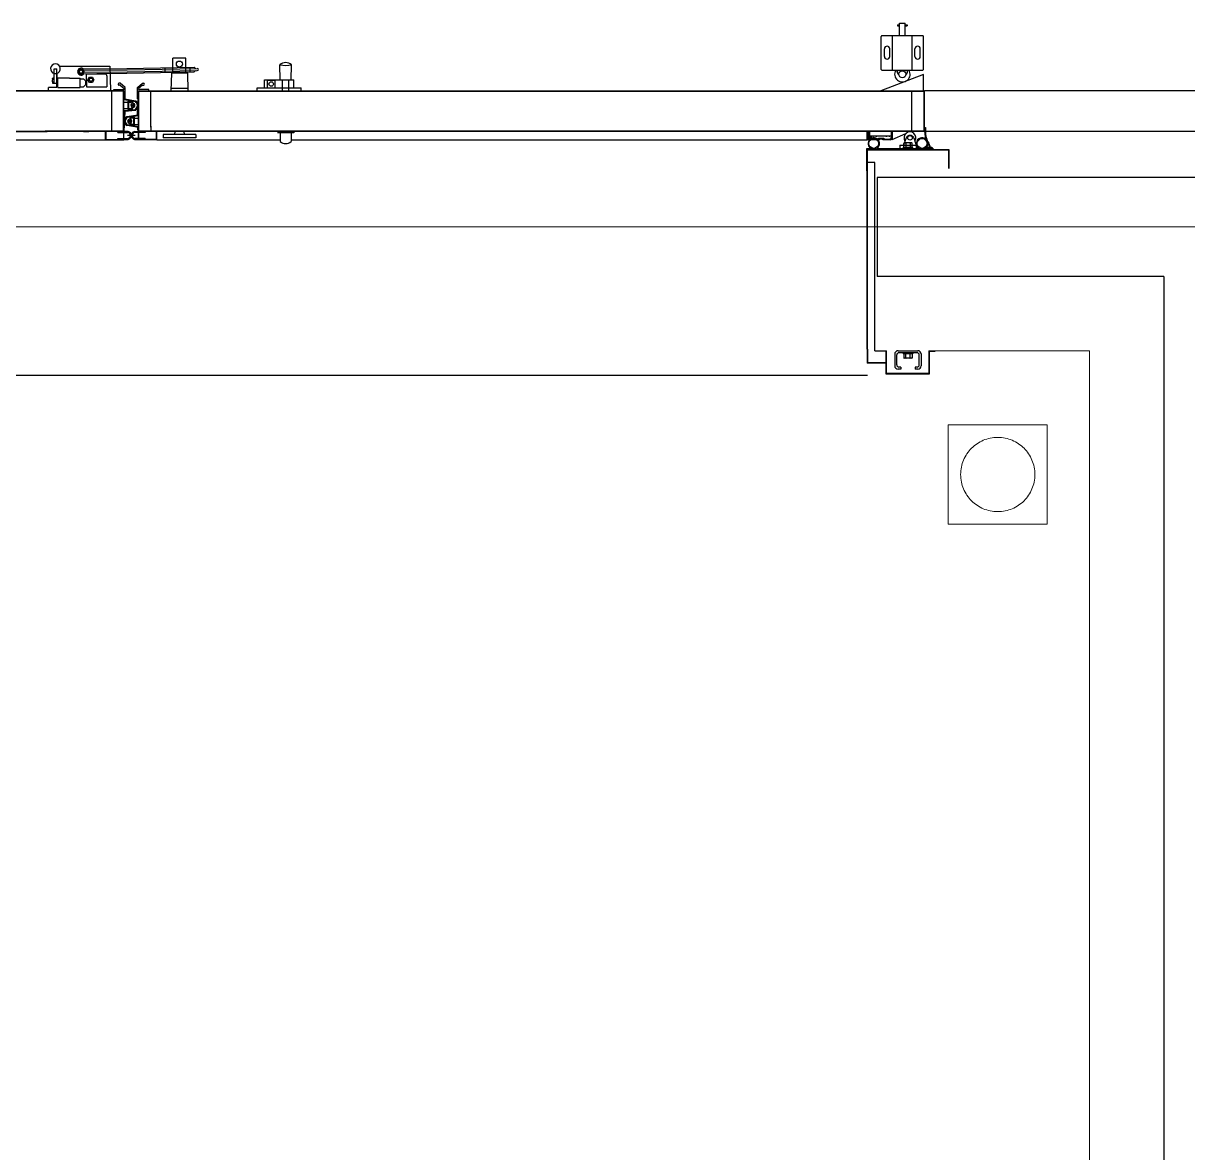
# Model space of a CAD drawing. Header units: millimetres. Extents: x 8456 to 190005487, y 619 to 455456909.
# Drawn here: x 211231.4 to 211593.6, y 156456.6 to 156807.8 of the extents above; entities that cross this region are included whole.
import ezdxf

# ---------------------------------------------------------------- set-up
doc = ezdxf.new("R2010")
doc.units = ezdxf.units.MM
doc.header["$LTSCALE"] = 400
doc.header["$MEASUREMENT"] = 0
for name, pattern in [('XR-평면도$0$CEN', [62, 60, -1, 0, -1]), ('XR-평면도$0$DIVIDE', [1.25, 0.5, -0.25, 0, -0.25, 0, -0.25]), ('XR-평면도$0$HID', [2, 1.1, -0.9])]:
    doc.linetypes.add(name, pattern=pattern)
doc.layers.get('0').update_dxf_attribs({"linetype": 'CONTINUOUS'})
for name, color, linetype, lineweight in [('XR-평면도$0$A-CNTL', 1, 'XR-평면도$0$CEN', 15), ('XR-평면도$0$A-DWXM-DOOR', 4, 'CONTINUOUS', 25), ('XR-평면도$0$A-FFXM-FURN1', 8, 'XR-평면도$0$HID', 18), ('XR-평면도$0$A-WAXM-BLOC', 3, 'CONTINUOUS', 25), ('XR-평면도$0$A-XXXX-INSL2', 8, 'CONTINUOUS', 18)]:
    doc.layers.add(name, color=color, linetype=linetype, lineweight=lineweight)

# ---------------------------------------------------------------- blocks, each defined once
blk = doc.blocks.new('A$C2DB436D3')
at = {"layer": 'XR-평면도$0$A-CNTL', "color": 8}
blk.add_line((27635.54, 18577.55, 2515.73), (28603.54, 18577.55, 2515.73), dxfattribs=at)
at = {"layer": 'XR-평면도$0$A-DWXM-DOOR', "color": 8}
for p, q in [((28464.11, 18662.56, 2515.73), (28464.11, 18667.99, 2515.73)), ((28464.11, 18667.99, 2515.73), (28466.65, 18667.99, 2515.73)), ((28466.65, 18662.56, 2515.73), (28466.65, 18667.99, 2515.73)), ((28456.32, 18662.56, 2515.73), (28474.44, 18662.56, 2515.73)), ((28461.03, 18648.76, 2515.73), (28461.03, 18662.56, 2515.73)), ((28463.21, 18667.39, 2515.73), (28464.11, 18667.39, 2515.73)), ((28463.21, 18667.39, 2515.73), (28463.21, 18666.84, 2515.73)), ((28463.21, 18666.84, 2515.73), (28464.11, 18666.84, 2515.73)), ((28466.65, 18667.39, 2515.73), (28467.55, 18667.39, 2515.73)), ((28466.65, 18666.84, 2515.73), (28467.55, 18666.84, 2515.73)), ((28467.55, 18667.39, 2515.73), (28467.55, 18666.84, 2515.73)), ((28469.73, 18648.76, 2515.73), (28469.73, 18662.56, 2515.73)), ((28455.96, 18648.76, 2515.73), (28455.96, 18662.2, 2515.73)), ((28474.8, 18648.76, 2515.73), (28474.8, 18662.2, 2515.73)), ((28141.24, 18646.17, 2515.73), (28141.24, 18652.51, 2515.73)), ((28147.04, 18652.51, 2515.73), (28141.24, 18652.51, 2515.73)), ((28147.04, 18646.17, 2515.73), (28147.04, 18652.51, 2515.73)), ((28457.41, 18653.23, 2515.73), (28457.41, 18656.67, 2515.73)), ((28459.76, 18653.23, 2515.73), (28459.76, 18656.67, 2515.73)), ((28470.99, 18653.23, 2515.73), (28470.99, 18656.67, 2515.73)), ((28473.35, 18653.23, 2515.73), (28473.35, 18656.67, 2515.73)), ((28088.53, 18647.8, 2515.73), (28089.62, 18647.8, 2515.73)), ((28088.53, 18645.62, 2515.73), (28088.53, 18647.8, 2515.73)), ((28089.62, 18639.47, 2515.73), (28089.62, 18647.8, 2515.73)), ((28090.96, 18648.89, 2515.73), (28113.17, 18648.89, 2515.73)), ((28113.2, 18647.84, 2515.73), (28101.56, 18647.62, 2515.73)), ((28113.22, 18647.19, 2515.73), (28101.56, 18646.98, 2515.73)), ((28113.17, 18648.89, 2515.73), (28113.53, 18638.02, 2515.73)), ((28113.2, 18647.84, 2515.73), (28150.75, 18648.56, 2515.73)), ((28113.22, 18647.19, 2515.73), (28152.11, 18647.92, 2515.73)), ((28113.25, 18646.29, 2515.73), (28152.11, 18647.02, 2515.73)), ((28137.8, 18646.13, 2515.73), (28137.8, 18648.31, 2515.73)), ((28148.94, 18646.38, 2515.73), (28148.94, 18648.56, 2515.73)), ((28150.75, 18648.56, 2515.73), (28151.3, 18647.92, 2515.73)), ((28151.3, 18647.02, 2515.73), (28150.75, 18646.38, 2515.73)), ((28188.93, 18642.91, 2515.73), (28188.75, 18649.61, 2515.73)), ((28193.83, 18642.91, 2515.73), (28194.01, 18649.61, 2515.73)), ((28455.96, 18647.53, 2515.73), (28455.96, 18648.76, 2515.73)), ((28456.32, 18647.16, 2515.73), (28474.44, 18647.16, 2515.73)), ((28461.03, 18647.16, 2515.73), (28461.03, 18648.76, 2515.73)), ((28463.12, 18646.49, 2515.73), (28463.12, 18647.16, 2515.73)), ((28467.64, 18646.49, 2515.73), (28467.64, 18647.16, 2515.73)), ((28469.73, 18647.16, 2515.73), (28469.73, 18648.76, 2515.73)), ((28474.8, 18647.53, 2515.73), (28474.8, 18648.76, 2515.73)), ((28087.81, 18643.27, 2515.73), (28087.81, 18643.45, 2515.73)), ((28087.81, 18643.27, 2515.73), (28087.81, 18642.91, 2515.73)), ((28087.81, 18642, 2515.73), (28087.81, 18642.91, 2515.73)), ((28087.81, 18642, 2515.73), (28087.81, 18641.64, 2515.73)), ((28088.53, 18643.63, 2515.73), (28087.99, 18643.63, 2515.73)), ((28088.53, 18643.09, 2515.73), (28087.99, 18643.09, 2515.73)), ((28088.53, 18641.82, 2515.73), (28087.99, 18641.82, 2515.73)), ((28089.62, 18645.62, 2515.73), (28088.53, 18645.62, 2515.73)), ((28088.53, 18641.28, 2515.73), (28088.53, 18645.62, 2515.73)), ((28089.74, 18645.73, 2515.73), (28089.62, 18639.47, 2515.73)), ((28090.09, 18639.47, 2515.73), (28090.09, 18643.63, 2515.73)), ((28095.24, 18643.63, 2515.73), (28090.09, 18643.63, 2515.73)), ((28095.24, 18643.63, 2515.73), (28100.05, 18643.63, 2515.73)), ((28100.05, 18639.47, 2515.73), (28100.05, 18643.63, 2515.73)), ((28100.05, 18643.36, 2515.73), (28101.5, 18643.36, 2515.73)), ((28101.5, 18643.36, 2515.73), (28102.59, 18642.27, 2515.73)), ((28113.25, 18646.29, 2515.73), (28101.56, 18646.07, 2515.73)), ((28113.27, 18645.67, 2515.73), (28101.56, 18645.44, 2515.73)), ((28102.59, 18640.82, 2515.73), (28102.59, 18642.27, 2515.73)), ((28102.83, 18645.19, 2515.73), (28102.83, 18645.5, 2515.73)), ((28102.83, 18645.5, 2515.73), (28110.99, 18645.5, 2515.73)), ((28102.83, 18642.94, 2515.73), (28102.83, 18645.19, 2515.73)), ((28102.83, 18642.94, 2515.73), (28102.83, 18639.82, 2515.73)), ((28103.48, 18642.91, 2515.73), (28104.16, 18644.08, 2515.73)), ((28104.16, 18641.73, 2515.73), (28103.48, 18642.91, 2515.73)), ((28104.16, 18644.08, 2515.73), (28105.51, 18644.08, 2515.73)), ((28105.51, 18641.73, 2515.73), (28104.16, 18641.73, 2515.73)), ((28105.51, 18644.08, 2515.73), (28106.19, 18642.91, 2515.73)), ((28106.19, 18642.91, 2515.73), (28105.51, 18641.73, 2515.73)), ((28111.89, 18644.59, 2515.73), (28111.89, 18639.82, 2515.73)), ((28113.27, 18645.67, 2515.73), (28150.75, 18646.38, 2515.73)), ((28140.61, 18645.81, 2515.73), (28140.34, 18638.02, 2515.73)), ((28141.24, 18646.17, 2515.73), (28140.61, 18645.81, 2515.73)), ((28147.67, 18645.81, 2515.73), (28140.61, 18645.81, 2515.73)), ((28147.04, 18646.17, 2515.73), (28141.24, 18646.17, 2515.73)), ((28147.04, 18646.17, 2515.73), (28147.67, 18645.81, 2515.73)), ((28147.67, 18645.81, 2515.73), (28147.94, 18638.02, 2515.73)), ((28181.96, 18639.29, 2515.73), (28181.96, 18642.91, 2515.73)), ((28181.96, 18642.91, 2515.73), (28195, 18642.91, 2515.73)), ((28183.23, 18642.73, 2515.73), (28186.67, 18642.73, 2515.73)), ((28183.23, 18639.29, 2515.73), (28183.23, 18642.73, 2515.73)), ((28186.67, 18639.29, 2515.73), (28186.67, 18642.73, 2515.73)), ((28190.02, 18637.87, 2515.73), (28190.02, 18642.91, 2515.73)), ((28192.74, 18637.87, 2515.73), (28192.74, 18642.91, 2515.73)), ((28195, 18639.29, 2515.73), (28195, 18642.91, 2515.73)), ((28474.7, 18645.26, 2515.73), (28455.86, 18638.02, 2515.73)), ((28474.7, 18638.02, 2515.73), (28474.7, 18645.26, 2515.73)), ((28119.51, 18638.02, 2515.73), (27763.84, 18638.02, 2515.73)), ((28119.36, 18637.87, 2515.73), (27763.84, 18637.87, 2515.73)), ((28089.62, 18639.47, 2515.73), (28086, 18639.47, 2515.73)), ((28086, 18638.02, 2515.73), (28086, 18639.47, 2515.73)), ((28087.81, 18641.64, 2515.73), (28087.81, 18641.46, 2515.73)), ((28088.53, 18641.28, 2515.73), (28087.99, 18641.28, 2515.73)), ((28089.62, 18641.28, 2515.73), (28088.53, 18641.28, 2515.73)), ((28090.09, 18639.47, 2515.73), (28100.05, 18639.47, 2515.73)), ((28100.05, 18639.74, 2515.73), (28101.5, 18639.74, 2515.73)), ((28102.59, 18640.82, 2515.73), (28101.5, 18639.74, 2515.73)), ((28102.83, 18639.82, 2515.73), (28111.89, 18639.82, 2515.73)), ((28113.53, 18638.56, 2515.73), (28113.53, 18638.02, 2515.73)), ((28114.07, 18634.09, 2515.73), (28114.07, 18637.87, 2515.73)), ((28114.98, 18638.56, 2515.73), (28119.33, 18638.56, 2515.73)), ((28114.98, 18638.02, 2515.73), (28114.98, 18638.56, 2515.73)), ((28119.51, 18638.02, 2515.73), (28114.98, 18638.02, 2515.73)), ((28117.76, 18640.52, 2515.73), (28117.22, 18640.56, 2515.73)), ((28117.83, 18641.33, 2515.73), (28117.29, 18641.38, 2515.73)), ((28117.76, 18640.52, 2515.73), (28119.56, 18639, 2515.73)), ((28120.05, 18639.47, 2515.73), (28117.83, 18641.33, 2515.73)), ((28119.36, 18634.09, 2515.73), (28119.36, 18637.87, 2515.73)), ((28119.51, 18634.39, 2515.73), (28119.51, 18638.02, 2515.73)), ((28119.51, 18634.09, 2515.73), (28119.51, 18638.02, 2515.73)), ((28120.05, 18634.39, 2515.73), (28120.05, 18639.47, 2515.73)), ((28125.48, 18639.47, 2515.73), (28127.7, 18641.33, 2515.73)), ((28125.48, 18634.39, 2515.73), (28125.48, 18639.47, 2515.73)), ((28127.77, 18640.52, 2515.73), (28125.97, 18639, 2515.73)), ((28126.03, 18638.02, 2515.73), (28475.24, 18638.02, 2515.73)), ((28126.03, 18634.39, 2515.73), (28126.03, 18638.02, 2515.73)), ((28126.03, 18638.02, 2515.73), (28130.56, 18638.02, 2515.73)), ((28126.03, 18621.81, 2515.73), (28126.03, 18638.02, 2515.73)), ((28126.17, 18637.87, 2515.73), (28475.24, 18637.87, 2515.73)), ((28126.17, 18620.05, 2515.73), (28126.17, 18637.87, 2515.73)), ((28130.56, 18638.56, 2515.73), (28126.21, 18638.56, 2515.73)), ((28127.7, 18641.33, 2515.73), (28128.25, 18641.38, 2515.73)), ((28127.77, 18640.52, 2515.73), (28128.32, 18640.56, 2515.73)), ((28130.56, 18638.02, 2515.73), (28130.56, 18638.56, 2515.73)), ((28131.46, 18621.81, 2515.73), (28131.46, 18637.87, 2515.73)), ((28147.91, 18639.1, 2515.73), (28140.37, 18639.1, 2515.73)), ((28178.7, 18638.02, 2515.73), (28178.7, 18639.29, 2515.73)), ((28178.7, 18639.29, 2515.73), (28198.26, 18639.29, 2515.73)), ((28198.26, 18638.02, 2515.73), (28198.26, 18639.29, 2515.73)), ((28253.25, 18637.87, 2515.73), (28253.25, 18637.7, 2515.73)), ((28469.66, 18620.05, 2515.73), (28469.66, 18637.87, 2515.73)), ((28475.09, 18620.05, 2515.73), (28475.09, 18638.02, 2515.73)), ((28475.24, 18619.9, 2515.73), (28475.24, 18638.02, 2515.73)), ((28651.29, 18638.02, 2515.73), (28475.24, 18638.02, 2515.73)), ((28114.07, 18629.23, 2515.73), (28114.07, 18634.09, 2515.73)), ((28119.36, 18629.23, 2515.73), (28119.36, 18634.09, 2515.73)), ((28119.51, 18634.29, 2515.73), (28119.51, 18635.55, 2515.73)), ((28119.51, 18634.27, 2515.73), (28119.51, 18635.54, 2515.73)), ((28120.05, 18634.39, 2515.73), (28119.51, 18634.39, 2515.73)), ((28119.51, 18634.27, 2515.73), (28119.51, 18634.09, 2515.73)), ((28119.51, 18634.09, 2515.73), (28124.57, 18633.22, 2515.73)), ((28119.51, 18629.23, 2515.73), (28119.51, 18634.09, 2515.73)), ((28119.51, 18632.93, 2515.73), (28121.32, 18632.93, 2515.73)), ((28119.87, 18634.39, 2515.73), (28124.65, 18633.58, 2515.73)), ((28121.32, 18633.39, 2515.73), (28122.59, 18633.39, 2515.73)), ((28121.32, 18629.76, 2515.73), (28121.32, 18633.39, 2515.73)), ((28121.32, 18630.22, 2515.73), (28121.32, 18632.93, 2515.73)), ((28121.68, 18629.76, 2515.73), (28121.68, 18633.39, 2515.73)), ((28121.68, 18633.02, 2515.73), (28122.59, 18633.02, 2515.73)), ((28123.13, 18632.41, 2515.73), (28123.13, 18632.48, 2515.73)), ((28124.65, 18633.58, 2515.73), (28124.74, 18633.55, 2515.73)), ((28125.46, 18627.12, 2515.73), (28125.88, 18634.39, 2515.73)), ((28125.48, 18634.39, 2515.73), (28126.03, 18634.39, 2515.73)), ((28125.66, 18628.1, 2515.73), (28126.03, 18634.39, 2515.73)), ((28126.03, 18634.29, 2515.73), (28126.03, 18635.55, 2515.73)), ((28126.03, 18634.27, 2515.73), (28126.03, 18635.54, 2515.73)), ((28114.07, 18620.05, 2515.73), (28114.07, 18629.23, 2515.73)), ((28119.36, 18619.9, 2515.73), (28119.36, 18629.23, 2515.73)), ((28119.51, 18630.22, 2515.73), (28121.32, 18630.22, 2515.73)), ((28119.51, 18629.23, 2515.73), (28124.58, 18629.77, 2515.73)), ((28119.51, 18619.9, 2515.73), (28119.51, 18629.23, 2515.73)), ((28119.51, 18629.04, 2515.73), (28119.51, 18629.23, 2515.73)), ((28119.51, 18629.04, 2515.73), (28119.51, 18628.91, 2515.73)), ((28119.51, 18619.9, 2515.73), (28119.87, 18628.92, 2515.73)), ((28119.51, 18628.91, 2515.73), (28119.87, 18628.91, 2515.73)), ((28119.65, 18619.9, 2515.73), (28120.01, 18628.92, 2515.73)), ((28119.87, 18628.92, 2515.73), (28124.64, 18629.42, 2515.73)), ((28119.87, 18628.92, 2515.73), (28120.01, 18628.92, 2515.73)), ((28119.87, 18628.91, 2515.73), (28119.87, 18628.92, 2515.73)), ((28120.89, 18626.47, 2515.73), (28120.79, 18626.44, 2515.73)), ((28125.66, 18627.15, 2515.73), (28120.89, 18626.47, 2515.73)), ((28126.03, 18626.85, 2515.73), (28120.96, 18626.11, 2515.73)), ((28121.32, 18629.76, 2515.73), (28122.59, 18629.76, 2515.73)), ((28121.68, 18630.13, 2515.73), (28122.59, 18630.13, 2515.73)), ((28124.22, 18626.28, 2515.73), (28122.95, 18626.28, 2515.73)), ((28123.13, 18630.67, 2515.73), (28123.13, 18630.75, 2515.73)), ((28123.85, 18622.66, 2515.73), (28123.85, 18626.28, 2515.73)), ((28124.22, 18622.66, 2515.73), (28124.22, 18626.28, 2515.73)), ((28124.64, 18629.42, 2515.73), (28124.74, 18629.45, 2515.73)), ((28126.03, 18628.29, 2515.73), (28125.66, 18628.29, 2515.73)), ((28125.66, 18628.29, 2515.73), (28125.66, 18627.15, 2515.73)), ((28126.03, 18627.98, 2515.73), (28126.03, 18629.25, 2515.73)), ((28126.03, 18627.98, 2515.73), (28126.03, 18627.8, 2515.73)), ((28126.03, 18627.8, 2515.73), (28126.03, 18627.62, 2515.73)), ((28120.89, 18622.56, 2515.73), (28120.8, 18622.59, 2515.73)), ((28126.03, 18621.65, 2515.73), (28120.89, 18622.56, 2515.73)), ((28126.03, 18622.02, 2515.73), (28120.96, 18622.91, 2515.73)), ((28122.05, 18624.76, 2515.73), (28121.75, 18624.46, 2515.73)), ((28121.75, 18624.44, 2515.73), (28122.02, 18624.18, 2515.73)), ((28121.78, 18624.58, 2515.73), (28122.16, 18624.2, 2515.73)), ((28122.18, 18624.72, 2515.73), (28121.79, 18624.33, 2515.73)), ((28121.84, 18624.68, 2515.73), (28122.25, 18624.27, 2515.73)), ((28122.27, 18624.65, 2515.73), (28121.86, 18624.24, 2515.73)), ((28121.94, 18624.74, 2515.73), (28122.31, 18624.36, 2515.73)), ((28122.32, 18624.54, 2515.73), (28121.97, 18624.19, 2515.73)), ((28122.08, 18624.75, 2515.73), (28122.33, 18624.51, 2515.73)), ((28122.32, 18624.38, 2515.73), (28122.13, 18624.19, 2515.73)), ((28122.4, 18625.3, 2515.73), (28122.4, 18625.37, 2515.73)), ((28122.4, 18623.56, 2515.73), (28122.4, 18623.64, 2515.73)), ((28123.85, 18625.92, 2515.73), (28122.95, 18625.92, 2515.73)), ((28123.85, 18623.02, 2515.73), (28122.95, 18623.02, 2515.73)), ((28124.22, 18622.66, 2515.73), (28122.95, 18622.66, 2515.73)), ((28124.22, 18625.83, 2515.73), (28126.03, 18625.83, 2515.73)), ((28124.22, 18623.11, 2515.73), (28126.03, 18623.11, 2515.73)), ((28125.56, 18621.73, 2515.73), (28125.88, 18619.9, 2515.73)), ((28125.66, 18620.57, 2515.73), (28125.66, 18621.72, 2515.73)), ((28125.67, 18621.71, 2515.73), (28126.03, 18619.9, 2515.73)), ((28126.03, 18623.11, 2515.73), (28126.03, 18625.83, 2515.73)), ((28126.03, 18622.79, 2515.73), (28126.03, 18622.97, 2515.73)), ((28126.03, 18622.79, 2515.73), (28126.03, 18621.53, 2515.73)), ((28126.03, 18622.29, 2515.73), (28126.03, 18619.9, 2515.73)), ((28131.46, 18622.29, 2515.73), (28131.46, 18620.05, 2515.73)), ((28475.25, 18621.72, 2515.73), (28475.26, 18619.9, 2515.73)), ((28475.25, 18621.72, 2515.73), (28475.59, 18621.72, 2515.73)), ((28475.59, 18621.72, 2515.73), (28475.59, 18619.9, 2515.73)), ((27763.84, 18619.9, 2515.73), (28085.34, 18619.9, 2515.73)), ((27763.98, 18620.05, 2515.73), (28085.34, 18620.05, 2515.73)), ((28047.54, 18616.27, 2515.73), (28111.36, 18616.28, 2515.73)), ((28101.49, 18620.05, 2515.73), (28084.57, 18620.05, 2515.73)), ((28101.49, 18619.9, 2515.73), (28084.57, 18619.9, 2515.73)), ((28102.27, 18620.05, 2515.73), (28085.34, 18620.05, 2515.73)), ((28102.27, 18619.9, 2515.73), (28085.34, 18619.9, 2515.73)), ((28119.36, 18620.05, 2515.73), (28101.49, 18620.05, 2515.73)), ((28101.49, 18619.9, 2515.73), (28103.16, 18619.9, 2515.73)), ((28102.27, 18619.9, 2515.73), (28103.93, 18619.9, 2515.73)), ((28121.39, 18619.9, 2515.73), (28103.16, 18619.9, 2515.73)), ((28111.36, 18616.28, 2515.73), (28111.36, 18619.9, 2515.73)), ((28111.36, 18616.28, 2515.73), (28119.51, 18616.28, 2515.73)), ((28111.5, 18619.9, 2515.73), (28111.5, 18616.43, 2515.73)), ((28116.79, 18619.9, 2515.73), (28111.5, 18619.9, 2515.73)), ((28111.5, 18619.9, 2515.73), (28111.5, 18616.43, 2515.73)), ((28116.79, 18619.9, 2515.73), (28111.5, 18619.9, 2515.73)), ((28111.5, 18616.43, 2515.73), (28111.5, 18619.9, 2515.73)), ((28111.5, 18616.43, 2515.73), (28116.79, 18616.43, 2515.73)), ((28111.5, 18616.43, 2515.73), (28116.79, 18616.43, 2515.73)), ((28111.5, 18616.43, 2515.73), (28119.51, 18616.43, 2515.73)), ((28114.07, 18620.12, 2515.73), (28114.14, 18620.05, 2515.73)), ((28116.79, 18619.54, 2515.73), (28116.79, 18619.9, 2515.73)), ((28116.79, 18619.54, 2515.73), (28116.79, 18619.9, 2515.73)), ((28119.51, 18619.54, 2515.73), (28116.79, 18619.54, 2515.73)), ((28118.55, 18619.54, 2515.73), (28116.79, 18619.54, 2515.73)), ((28116.79, 18619.54, 2515.73), (28121.03, 18619.54, 2515.73)), ((28116.79, 18616.79, 2515.73), (28119.51, 18616.79, 2515.73)), ((28116.79, 18616.43, 2515.73), (28116.79, 18616.79, 2515.73)), ((28116.79, 18616.79, 2515.73), (28118.55, 18616.79, 2515.73)), ((28116.79, 18616.43, 2515.73), (28116.79, 18616.79, 2515.73)), ((28116.79, 18616.79, 2515.73), (28121.03, 18616.79, 2515.73)), ((28117.69, 18619.9, 2515.73), (28119.36, 18619.9, 2515.73)), ((28118.55, 18616.43, 2515.73), (28119.08, 18616.43, 2515.73)), ((28119.08, 18616.43, 2515.73), (28121.39, 18616.43, 2515.73)), ((28119.51, 18616.79, 2515.73), (28119.51, 18619.54, 2515.73)), ((28119.51, 18616.79, 2515.73), (28119.51, 18619.54, 2515.73)), ((28119.51, 18616.79, 2515.73), (28119.51, 18619.54, 2515.73)), ((28119.51, 18616.43, 2515.73), (28119.51, 18616.28, 2515.73)), ((28124.51, 18618.17, 2515.73), (28121.03, 18618.17, 2515.73)), ((28124.14, 18619.9, 2515.73), (28126.03, 18619.9, 2515.73)), ((28124.14, 18619.9, 2515.73), (28126.03, 18619.9, 2515.73)), ((28124.14, 18616.43, 2515.73), (28126.17, 18616.43, 2515.73)), ((28128.89, 18619.54, 2515.73), (28124.51, 18619.54, 2515.73)), ((28128.89, 18616.79, 2515.73), (28124.51, 18616.79, 2515.73)), ((28126.03, 18620.57, 2515.73), (28125.66, 18620.57, 2515.73)), ((28475.24, 18619.9, 2515.73), (28126.03, 18619.9, 2515.73)), ((28126.03, 18619.54, 2515.73), (28126.03, 18616.79, 2515.73)), ((28128.89, 18619.54, 2515.73), (28126.03, 18619.54, 2515.73)), ((28126.03, 18616.79, 2515.73), (28126.03, 18619.54, 2515.73)), ((28126.03, 18616.79, 2515.73), (28128.89, 18616.79, 2515.73)), ((28134.03, 18616.43, 2515.73), (28126.03, 18616.43, 2515.73)), ((28126.03, 18616.43, 2515.73), (28126.03, 18616.28, 2515.73)), ((28134.18, 18616.28, 2515.73), (28126.03, 18616.28, 2515.73)), ((28475.09, 18620.05, 2515.73), (28126.17, 18620.05, 2515.73)), ((28127.84, 18619.9, 2515.73), (28126.17, 18619.9, 2515.73)), ((28132.08, 18616.43, 2515.73), (28128.02, 18616.43, 2515.73)), ((28132.16, 18619.9, 2515.73), (28128.24, 18619.9, 2515.73)), ((28128.89, 18619.9, 2515.73), (28128.89, 18619.54, 2515.73)), ((28134.03, 18619.9, 2515.73), (28128.89, 18619.9, 2515.73)), ((28128.89, 18619.54, 2515.73), (28128.89, 18619.9, 2515.73)), ((28128.89, 18616.79, 2515.73), (28128.89, 18616.43, 2515.73)), ((28128.89, 18616.43, 2515.73), (28128.89, 18616.79, 2515.73)), ((28128.89, 18616.43, 2515.73), (28134.03, 18616.43, 2515.73)), ((28134.03, 18616.43, 2515.73), (28134.03, 18619.9, 2515.73)), ((28134.03, 18616.43, 2515.73), (28134.03, 18619.9, 2515.73)), ((28134.18, 18616.28, 2515.73), (28134.18, 18619.9, 2515.73)), ((28134.18, 18616.28, 2515.73), (28188.93, 18616.27, 2515.73)), ((28136.9, 18618.64, 2515.73), (28136.9, 18617.19, 2515.73)), ((28151.39, 18618.64, 2515.73), (28136.9, 18618.64, 2515.73)), ((28151.39, 18617.19, 2515.73), (28136.9, 18617.19, 2515.73)), ((28142.15, 18619.9, 2515.73), (28141.97, 18618.64, 2515.73)), ((28146.13, 18619.9, 2515.73), (28146.31, 18618.64, 2515.73)), ((28151.39, 18618.64, 2515.73), (28151.39, 18617.19, 2515.73)), ((28195, 18619.36, 2515.73), (28187.76, 18619.36, 2515.73)), ((28188.93, 18619.36, 2515.73), (28188.93, 18615.47, 2515.73)), ((28193.83, 18619.36, 2515.73), (28193.83, 18615.47, 2515.73)), ((28193.83, 18616.27, 2515.73), (28449.68, 18616.24, 2515.73)), ((28195, 18620.05, 2515.73), (28195, 18619.36, 2515.73)), ((28449.68, 18616.19, 2515.73), (28449.68, 18619.86, 2515.73)), ((28449.68, 18619.86, 2515.73), (28450.71, 18619.86, 2515.73)), ((28450.9, 18616.19, 2515.73), (28449.68, 18616.19, 2515.73)), ((28450.43, 18619.5, 2515.73), (28449.99, 18619.5, 2515.73)), ((28449.99, 18619.5, 2515.73), (28449.99, 18616.55, 2515.73)), ((28449.99, 18616.55, 2515.73), (28450.43, 18616.55, 2515.73)), ((28450.03, 18616.59, 2515.73), (28450.03, 18619.49, 2515.73)), ((28450.03, 18619.49, 2515.73), (28450.39, 18619.49, 2515.73)), ((28450.39, 18616.59, 2515.73), (28450.03, 18616.59, 2515.73)), ((28450.39, 18619.49, 2515.73), (28450.39, 18618.59, 2515.73)), ((28451.12, 18617.68, 2515.73), (28450.39, 18617.68, 2515.73)), ((28450.39, 18617.68, 2515.73), (28450.39, 18616.59, 2515.73)), ((28450.43, 18619.3, 2515.73), (28450.43, 18619.5, 2515.73)), ((28450.71, 18619.3, 2515.73), (28450.43, 18619.3, 2515.73)), ((28450.49, 18617.24, 2515.73), (28450.43, 18616.55, 2515.73)), ((28450.49, 18617.24, 2515.73), (28450.85, 18617.24, 2515.73)), ((28450.71, 18619.86, 2515.73), (28450.71, 18619.3, 2515.73)), ((28450.85, 18617.24, 2515.73), (28450.9, 18616.55, 2515.73)), ((28450.9, 18616.19, 2515.73), (28450.9, 18616.55, 2515.73)), ((28450.93, 18618.04, 2515.73), (28450.93, 18619.9, 2515.73)), ((28450.93, 18618.05, 2515.73), (28460.53, 18618.05, 2515.73)), ((28450.93, 18618.04, 2515.73), (28451.48, 18618.04, 2515.73)), ((28451.12, 18616.23, 2515.73), (28451.12, 18617.68, 2515.73)), ((28455.1, 18616.23, 2515.73), (28451.12, 18616.23, 2515.73)), ((28451.48, 18618.04, 2515.73), (28451.48, 18616.59, 2515.73)), ((28451.48, 18616.59, 2515.73), (28454.74, 18616.59, 2515.73)), ((28454.74, 18616.96, 2515.73), (28457.09, 18616.96, 2515.73)), ((28454.74, 18616.59, 2515.73), (28454.74, 18616.96, 2515.73)), ((28456.73, 18616.59, 2515.73), (28455.1, 18616.59, 2515.73)), ((28455.1, 18616.59, 2515.73), (28455.1, 18616.23, 2515.73)), ((28456.73, 18616.23, 2515.73), (28456.73, 18616.59, 2515.73)), ((28459.99, 18616.23, 2515.73), (28456.73, 18616.23, 2515.73)), ((28457.09, 18616.96, 2515.73), (28457.09, 18616.59, 2515.73)), ((28457.09, 18616.59, 2515.73), (28459.63, 18616.59, 2515.73)), ((28460.53, 18617.5, 2515.73), (28460.53, 18619.9, 2515.73)), ((28460.9, 18619.9, 2515.73), (28460.9, 18617.14, 2515.73)), ((28460.9, 18616.42, 2515.73), (28466.92, 18618.98, 2515.73)), ((28460.9, 18617.14, 2515.73), (28460.9, 18616.42, 2515.73)), ((28467.02, 18617.1, 2515.73), (28465.93, 18613.85, 2515.73)), ((28470.46, 18617.1, 2515.73), (28471.55, 18613.85, 2515.73)), ((28651.29, 18619.9, 2515.73), (28475.61, 18619.9, 2515.73)), ((28449.54, 18612.41, 2515.73), (28451.29, 18612.41, 2515.73)), ((28449.54, 18611.81, 2515.73), (28449.54, 18612.41, 2515.73)), ((28449.54, 18602.44, 2515.73), (28449.54, 18611.81, 2515.73)), ((28449.68, 18611.81, 2515.73), (28449.68, 18612.26, 2515.73)), ((28449.68, 18612.26, 2515.73), (28451.5, 18612.26, 2515.73)), ((28449.68, 18612.21, 2515.73), (28457.11, 18612.21, 2515.73)), ((28449.68, 18612.15, 2515.73), (28457.11, 18612.15, 2515.73)), ((28449.68, 18612.1, 2515.73), (28457.11, 18612.1, 2515.73)), ((28449.68, 18612.04, 2515.73), (28457.11, 18612.04, 2515.73)), ((28449.68, 18611.99, 2515.73), (28457.11, 18611.99, 2515.73)), ((28449.68, 18611.93, 2515.73), (28457.11, 18611.93, 2515.73)), ((28449.68, 18611.88, 2515.73), (28457.11, 18611.88, 2515.73)), ((28449.68, 18611.83, 2515.73), (28457.11, 18611.83, 2515.73)), ((28449.68, 18523.24, 2515.73), (28449.68, 18611.81, 2515.73)), ((28457.11, 18611.81, 2515.73), (28449.68, 18611.81, 2515.73)), ((28486.2, 18611.81, 2515.73), (28449.68, 18611.81, 2515.73)), ((28449.83, 18523.24, 2515.73), (28449.83, 18611.66, 2515.73)), ((28486.06, 18611.66, 2515.73), (28449.83, 18611.66, 2515.73)), ((28451.29, 18612.41, 2515.73), (28451.29, 18612.26, 2515.73)), ((28453.85, 18612.26, 2515.73), (28457.11, 18612.26, 2515.73)), ((28453.88, 18612.26, 2515.73), (28472.94, 18612.26, 2515.73)), ((28454.4, 18612.41, 2515.73), (28472.4, 18612.41, 2515.73)), ((28454.4, 18612.41, 2515.73), (28454.4, 18612.26, 2515.73)), ((28457.11, 18612.26, 2515.73), (28457.11, 18611.81, 2515.73)), ((28464.3, 18613.85, 2515.73), (28471.55, 18613.85, 2515.73)), ((28464.3, 18613.85, 2515.73), (28464.3, 18612.41, 2515.73)), ((28465.71, 18612.41, 2515.73), (28465.71, 18612.68, 2515.73)), ((28470.06, 18612.59, 2515.73), (28465.71, 18612.59, 2515.73)), ((28469.87, 18612.86, 2515.73), (28465.89, 18612.86, 2515.73)), ((28465.98, 18612.86, 2515.73), (28465.98, 18614.67, 2515.73)), ((28469.6, 18614.85, 2515.73), (28466.16, 18614.85, 2515.73)), ((28466.89, 18614.67, 2515.73), (28466.89, 18612.86, 2515.73)), ((28468.88, 18614.67, 2515.73), (28468.88, 18612.86, 2515.73)), ((28476.36, 18612.27, 2515.73), (28469.72, 18612.26, 2515.73)), ((28472.98, 18612.26, 2515.73), (28469.72, 18612.26, 2515.73)), ((28469.72, 18612.26, 2515.73), (28469.72, 18611.81, 2515.73)), ((28476.37, 18612.22, 2515.73), (28469.72, 18612.2, 2515.73)), ((28476.37, 18612.16, 2515.73), (28469.72, 18612.15, 2515.73)), ((28476.37, 18612.11, 2515.73), (28469.72, 18612.1, 2515.73)), ((28476.37, 18612.05, 2515.73), (28469.72, 18612.04, 2515.73)), ((28476.37, 18612, 2515.73), (28469.72, 18611.99, 2515.73)), ((28476.37, 18611.95, 2515.73), (28469.72, 18611.93, 2515.73)), ((28476.37, 18611.89, 2515.73), (28469.72, 18611.88, 2515.73)), ((28477.14, 18611.84, 2515.73), (28469.72, 18611.82, 2515.73)), ((28469.78, 18612.86, 2515.73), (28469.78, 18614.67, 2515.73)), ((28470.06, 18612.41, 2515.73), (28470.06, 18612.68, 2515.73)), ((28471.55, 18613.85, 2515.73), (28471.55, 18612.41, 2515.73)), ((28472.4, 18612.41, 2515.73), (28472.4, 18612.26, 2515.73)), ((28477.14, 18612.26, 2515.73), (28475.33, 18612.26, 2515.73)), ((28476.49, 18612.84, 2515.73), (28475.47, 18612.27, 2515.73)), ((28476.36, 18612.27, 2515.73), (28475.47, 18612.27, 2515.73)), ((28477.14, 18612, 2515.73), (28476.36, 18612, 2515.73)), ((28477.14, 18611.94, 2515.73), (28476.36, 18611.95, 2515.73)), ((28477.14, 18611.89, 2515.73), (28476.36, 18611.89, 2515.73)), ((28477.69, 18612.27, 2515.73), (28476.36, 18612.27, 2515.73)), ((28477.69, 18612.27, 2515.73), (28476.36, 18612.27, 2515.73)), ((28477.14, 18612.22, 2515.73), (28476.36, 18612.22, 2515.73)), ((28477.14, 18612.16, 2515.73), (28476.36, 18612.16, 2515.73)), ((28477.14, 18612.11, 2515.73), (28476.36, 18612.11, 2515.73)), ((28477.14, 18612.05, 2515.73), (28476.36, 18612.05, 2515.73)), ((28477.53, 18612.84, 2515.73), (28476.49, 18612.84, 2515.73)), ((28477.14, 18612.26, 2515.73), (28477.14, 18611.81, 2515.73)), ((28477.8, 18611.8, 2515.73), (28478.09, 18611.94, 2515.73)), ((28478.47, 18612.84, 2515.73), (28477.86, 18612.84, 2515.73)), ((28478.58, 18612.27, 2515.73), (28478.02, 18612.27, 2515.73)), ((28478.58, 18612.27, 2515.73), (28478.02, 18612.27, 2515.73)), ((28478.47, 18612.84, 2515.73), (28479.15, 18611.82, 2515.73)), ((28478.58, 18612.27, 2515.73), (28478.58, 18611.81, 2515.73)), ((28486.06, 18603.51, 2515.73), (28486.06, 18611.66, 2515.73)), ((28486.2, 18603.51, 2515.73), (28486.2, 18611.81, 2515.73)), ((28453.09, 18606.23, 2515.73), (28449.83, 18606.23, 2515.73)), ((28453.09, 18522.55, 2515.73), (28453.09, 18606.23, 2515.73)), ((28449.54, 18602.44, 2515.73), (28449.68, 18602.44, 2515.73)), ((28453.09, 18522.55, 2515.73), (28453.09, 18603.51, 2515.73)), ((28449.68, 18523.24, 2515.73), (28449.68, 18516.97, 2515.73)), ((28449.83, 18523.24, 2515.73), (28449.83, 18517.12, 2515.73)), ((28453.09, 18522.55, 2515.73), (28458.4, 18522.55, 2515.73)), ((28455.51, 18522.37, 2515.73), (28455.51, 18522.55, 2515.73)), ((28458.22, 18522.37, 2515.73), (28455.51, 18522.37, 2515.73)), ((28457.98, 18522.37, 2515.73), (28457.98, 18517.12, 2515.73)), ((28458.12, 18522.37, 2515.73), (28458.12, 18516.97, 2515.73)), ((28458.22, 18512.17, 2515.73), (28458.22, 18522.37, 2515.73)), ((28458.4, 18512.17, 2515.73), (28458.4, 18522.55, 2515.73)), ((28462, 18521.1, 2515.73), (28462, 18515.85, 2515.73)), ((28462.9, 18516.21, 2515.73), (28462.9, 18520.74, 2515.73)), ((28463.44, 18522.55, 2515.73), (28472.32, 18522.55, 2515.73)), ((28471.96, 18521.65, 2515.73), (28463.81, 18521.65, 2515.73)), ((28465.71, 18521.65, 2515.73), (28465.71, 18521.37, 2515.73)), ((28470.06, 18521.47, 2515.73), (28465.71, 18521.47, 2515.73)), ((28469.87, 18521.19, 2515.73), (28465.89, 18521.19, 2515.73)), ((28465.98, 18521.19, 2515.73), (28465.98, 18519.38, 2515.73)), ((28469.6, 18519.2, 2515.73), (28466.16, 18519.2, 2515.73)), ((28466.89, 18519.38, 2515.73), (28466.89, 18521.19, 2515.73)), ((28468.88, 18519.38, 2515.73), (28468.88, 18521.19, 2515.73)), ((28469.78, 18521.19, 2515.73), (28469.78, 18519.38, 2515.73)), ((28470.06, 18521.65, 2515.73), (28470.06, 18521.37, 2515.73)), ((28472.86, 18516.21, 2515.73), (28472.86, 18520.74, 2515.73)), ((28473.77, 18521.1, 2515.73), (28473.77, 18515.85, 2515.73)), ((28477.12, 18522.55, 2515.73), (28477.12, 18512.17, 2515.73)), ((28477.12, 18522.55, 2515.73), (28480.02, 18522.55, 2515.73)), ((28477.3, 18522.37, 2515.73), (28480.02, 18522.37, 2515.73)), ((28477.3, 18522.37, 2515.73), (28477.3, 18512.17, 2515.73)), ((28480.02, 18522.55, 2515.73), (28480.02, 18522.37, 2515.73)), ((28458.12, 18516.97, 2515.73), (28449.68, 18516.97, 2515.73)), ((28457.98, 18517.12, 2515.73), (28449.83, 18517.12, 2515.73)), ((28477.12, 18512.36, 2515.73), (28458.4, 18512.36, 2515.73)), ((28464.71, 18514.4, 2515.73), (28463.44, 18514.4, 2515.73)), ((28464.71, 18515.31, 2515.73), (28463.81, 18515.31, 2515.73)), ((28464.71, 18515.31, 2515.73), (28464.71, 18514.4, 2515.73)), ((28471.96, 18515.31, 2515.73), (28471.05, 18515.31, 2515.73)), ((28471.05, 18515.31, 2515.73), (28471.05, 18514.4, 2515.73)), ((28472.32, 18514.4, 2515.73), (28471.05, 18514.4, 2515.73)), ((28477.3, 18512.17, 2515.73), (28458.22, 18512.17, 2515.73))]:
    blk.add_line(p, q, dxfattribs=at)
at = {"layer": 'XR-평면도$0$A-DWXM-DOOR', "color": 8, "linetype": 'XR-평면도$0$DIVIDE', "ltscale": 50}
blk.add_line((28449.83, 18511.55, 2515.73), (27789.39, 18511.55, 2515.73), dxfattribs=at)
at = {"layer": 'XR-평면도$0$A-DWXM-DOOR', "color": 8}
for centre, radius in [((28100.47, 18646.53, 2515.73), 1.18), ((28100.47, 18646.53, 2515.73), 0.725), ((28144.14, 18649.88, 2515.73), 1.36), ((28465.38, 18645.37, 2515.73), 1.54), ((28104.83, 18642.91, 2515.73), 0.732), ((28184.95, 18641.01, 2515.73), 0.996), ((28123.49, 18631.58, 2515.73), 0.543), ((28123.49, 18631.58, 2515.73), 0.29), ((28122.04, 18624.47, 2515.73), 0.543), ((28122.04, 18624.47, 2515.73), 0.29), ((28452.67, 18614.62, 2515.73), 2.17), ((28452.42, 18617.87, 2515.73), 0.181), ((28453.83, 18617.87, 2515.73), 0.181), ((28458.27, 18617.87, 2515.73), 0.181), ((28459.68, 18617.87, 2515.73), 0.181), ((28468.76, 18617.11, 2515.73), 0.996), ((28474.16, 18614.62, 2515.73), 2.17)]:
    blk.add_circle(centre, radius, dxfattribs=at)
for centre, radius, start, end in [((28456.32, 18662.2, 2515.73), 0.362, 90, 180), ((28474.44, 18662.2, 2515.73), 0.362, 0, 90), ((28458.59, 18656.67, 2515.73), 1.18, 0, 180), ((28472.17, 18656.67, 2515.73), 1.18, 0, 180), ((28458.59, 18653.23, 2515.73), 1.18, 180, 0), ((28472.17, 18653.23, 2515.73), 1.18, 180, 0), ((28089.08, 18647.8, 2515.73), 2.17, 284.4775, 255.5225), ((28100.47, 18646.53, 2515.73), 1.54, 44.9003, 315.0997), ((28152.11, 18647.47, 2515.73), 0.453, 270, 90), ((28191.38, 18646.25, 2515.73), 4.26, 51.9488, 128.0512), ((28191.38, 18660.05, 2515.73), 10.77, 255.8934, 284.1254), ((28456.32, 18647.53, 2515.73), 0.362, 180, 270), ((28465.38, 18645.37, 2515.73), 3.44, 148.6378, 31.3622), ((28465.43, 18646.7, 2515.73), 2.32, 174.8057, 228.8504), ((28465.33, 18646.7, 2515.73), 2.32, 311.1496, 5.1943), ((28474.44, 18647.53, 2515.73), 0.362, 270, 0), ((28087.99, 18643.45, 2515.73), 0.181, 90, 180), ((28087.99, 18643.27, 2515.73), 0.181, 180, 270), ((28087.99, 18642.91, 2515.73), 0.181, 90, 180), ((28087.99, 18642, 2515.73), 0.181, 180, 270), ((28087.99, 18641.64, 2515.73), 0.181, 90, 180), ((28110.99, 18644.59, 2515.73), 0.906, 0, 90), ((28087.99, 18641.46, 2515.73), 0.181, 180, 270), ((28117.32, 18640.96, 2515.73), 0.412, 94.23, 255.7465), ((28119.24, 18638.89, 2515.73), 0.341, 284.5183, 19.265), ((28126.29, 18638.89, 2515.73), 0.341, 160.735, 255.4817), ((28128.21, 18640.96, 2515.73), 0.412, 284.2535, 85.77), ((28122.59, 18632.48, 2515.73), 0.906, 0, 90), ((28122.59, 18632.48, 2515.73), 0.543, 0, 90), ((28123.49, 18631.58, 2515.73), 0.906, 113.5782, 246.4218), ((28123.49, 18631.58, 2515.73), 0.906, 270, 90), ((28123.39, 18631.5, 2515.73), 2.09, 304.5632, 55.6099), ((28123.39, 18631.5, 2515.73), 2.45, 303.2417, 56.5827), ((28121.92, 18624.52, 2515.73), 2.23, 120.36, 239.827), ((28122.95, 18625.37, 2515.73), 0.906, 90, 180), ((28122.59, 18630.67, 2515.73), 0.906, 270, 0), ((28122.59, 18630.67, 2515.73), 0.543, 270, 0), ((28121.91, 18624.51, 2515.73), 1.86, 120.755, 239.0583), ((28122.04, 18624.47, 2515.73), 0.906, 90, 270), ((28122.95, 18623.56, 2515.73), 0.906, 180, 270), ((28122.95, 18625.37, 2515.73), 0.543, 90, 180), ((28122.04, 18624.47, 2515.73), 0.906, 293.5782, 66.4218), ((28122.95, 18623.56, 2515.73), 0.543, 180, 270), ((28121.03, 18618.17, 2515.73), 1.38, 270, 90), ((28120.98, 18618.17, 2515.73), 1.79, 283.265, 76.735), ((28124.55, 18618.17, 2515.73), 1.79, 103.265, 256.735), ((28124.51, 18618.17, 2515.73), 1.38, 90, 270), ((28452.67, 18614.62, 2515.73), 2.54, 7.4362, 190.1103), ((28450.93, 18618.59, 2515.73), 0.543, 180, 270), ((28459.63, 18617.5, 2515.73), 0.906, 270, 0), ((28459.99, 18617.14, 2515.73), 0.906, 270, 0), ((28468.76, 18617.11, 2515.73), 2.63, 326.1765, 212.4534), ((28468.74, 18616.29, 2515.73), 1.9, 25.4276, 154.6711), ((28474.16, 18614.62, 2515.73), 2.54, 349.8897, 172.5638), ((28486.25, 18620.2, 2515.73), 10.99, 181.5556, 211.0939), ((28486.25, 18620.15, 2515.73), 10.65, 181.345, 210.6329), ((28191.38, 18618.31, 2515.73), 3.75, 229.3537, 310.6463), ((28452.69, 18614.5, 2515.73), 2.54, 187.4362, 241.9393), ((28452.69, 18614.5, 2515.73), 2.54, 298.0607, 10.1103), ((28465.89, 18612.68, 2515.73), 0.181, 90, 180), ((28466.16, 18614.67, 2515.73), 0.181, 90, 180), ((28466.16, 18613.04, 2515.73), 0.181, 180, 270), ((28466.7, 18614.67, 2515.73), 0.181, 0, 90), ((28466.7, 18613.04, 2515.73), 0.181, 270, 0), ((28467.07, 18614.67, 2515.73), 0.181, 90, 180), ((28467.07, 18613.04, 2515.73), 0.181, 180, 270), ((28468.7, 18614.67, 2515.73), 0.181, 0, 90), ((28468.7, 18613.04, 2515.73), 0.181, 270, 0), ((28469.06, 18614.67, 2515.73), 0.181, 90, 180), ((28469.06, 18613.04, 2515.73), 0.181, 180, 270), ((28469.6, 18614.67, 2515.73), 0.181, 0, 90), ((28469.6, 18613.04, 2515.73), 0.181, 270, 0), ((28469.87, 18612.68, 2515.73), 0.181, 0, 90), ((28474.14, 18614.5, 2515.73), 2.54, 169.8897, 241.9393), ((28474.14, 18614.5, 2515.73), 2.54, 298.0607, 352.5638), ((28467.78, 18609.82, 2515.73), 10.21, 11.2544, 27.4548), ((28467.85, 18609.84, 2515.73), 10.46, 11.5419, 27.8548), ((28463.44, 18521.1, 2515.73), 1.45, 90, 180), ((28463.81, 18520.74, 2515.73), 0.906, 90, 180), ((28465.89, 18521.37, 2515.73), 0.181, 180, 270), ((28466.16, 18521.01, 2515.73), 0.181, 90, 180), ((28466.16, 18519.38, 2515.73), 0.181, 180, 270), ((28466.7, 18521.01, 2515.73), 0.181, 0, 90), ((28466.7, 18519.38, 2515.73), 0.181, 270, 0), ((28467.07, 18521.01, 2515.73), 0.181, 90, 180), ((28467.07, 18519.38, 2515.73), 0.181, 180, 270), ((28468.7, 18521.01, 2515.73), 0.181, 0, 90), ((28468.7, 18519.38, 2515.73), 0.181, 270, 0), ((28469.06, 18521.01, 2515.73), 0.181, 90, 180), ((28469.06, 18519.38, 2515.73), 0.181, 180, 270), ((28469.6, 18521.01, 2515.73), 0.181, 0, 90), ((28469.6, 18519.38, 2515.73), 0.181, 270, 0), ((28469.87, 18521.37, 2515.73), 0.181, 270, 0), ((28471.96, 18520.74, 2515.73), 0.906, 0, 90), ((28472.32, 18521.1, 2515.73), 1.45, 0, 90), ((28463.44, 18515.85, 2515.73), 1.45, 180, 270), ((28463.81, 18516.21, 2515.73), 0.906, 180, 270), ((28471.96, 18516.21, 2515.73), 0.906, 270, 0), ((28472.32, 18515.85, 2515.73), 1.45, 270, 0)]:
    blk.add_arc(centre, radius, start, end, dxfattribs=at)
at = {"layer": 'XR-평면도$0$A-FFXM-FURN1', "color": 8}
for p, q in [((28485.77, 18445.55, 2515.73), (28485.77, 18489.55, 2515.73)), ((28485.77, 18489.55, 2515.73), (28529.77, 18489.55, 2515.73)), ((28529.77, 18489.55, 2515.73), (28529.77, 18445.55, 2515.73)), ((28529.77, 18445.55, 2515.73), (28485.77, 18445.55, 2515.73))]:
    blk.add_line(p, q, dxfattribs=at)
blk.add_circle((28507.77, 18467.55, 2515.73), 16.5, dxfattribs=at)
at = {"layer": 'XR-평면도$0$A-WAXM-BLOC', "color": 8}
for p, q in [((28454.23, 18599.55, 2515.73), (28454.23, 18555.55, 2515.73)), ((28625.54, 18599.55, 2515.73), (28454.23, 18599.55, 2515.73)), ((28581.54, 18555.55, 2515.73), (28454.23, 18555.55, 2515.73)), ((28581.54, 18555.55, 2515.73), (28581.54, 17807.55, 2515.73))]:
    blk.add_line(p, q, dxfattribs=at)
at = {"layer": 'XR-평면도$0$A-XXXX-INSL2', "color": 8}
for p, q in [((28480.02, 18522.55, 2515.73), (28548.54, 18522.55, 2515.73)), ((28548.54, 18522.55, 2515.73), (28548.54, 17840.55, 2515.73))]:
    blk.add_line(p, q, dxfattribs=at)

msp = doc.modelspace()

# ---------------------------------------------------------------- block references
at = {"xscale": 0.7, "yscale": 0.7, "zscale": 0.7}
msp.add_blockref('A$C2DB436D3', (191579.09, 143740.16, -160.09), dxfattribs=at)

doc.saveas('drawing.dxf')
